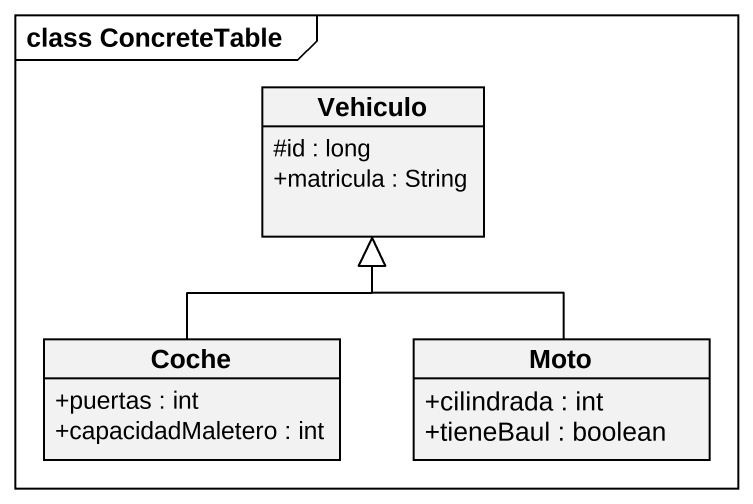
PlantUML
@startuml
mainframe class ConcreteTable
hide circle
hide empty members
skinparam classAttributeIconSize 0
class Vehiculo {
  #id : long
  +matricula : String
}
class Coche {
  +puertas : int
  +capacidadMaletero : int
}
class Moto {
  +cilindrada : int
  +tieneBaul : boolean
}
Coche -up-|> Vehiculo
Moto -up-|> Vehiculo
@enduml
